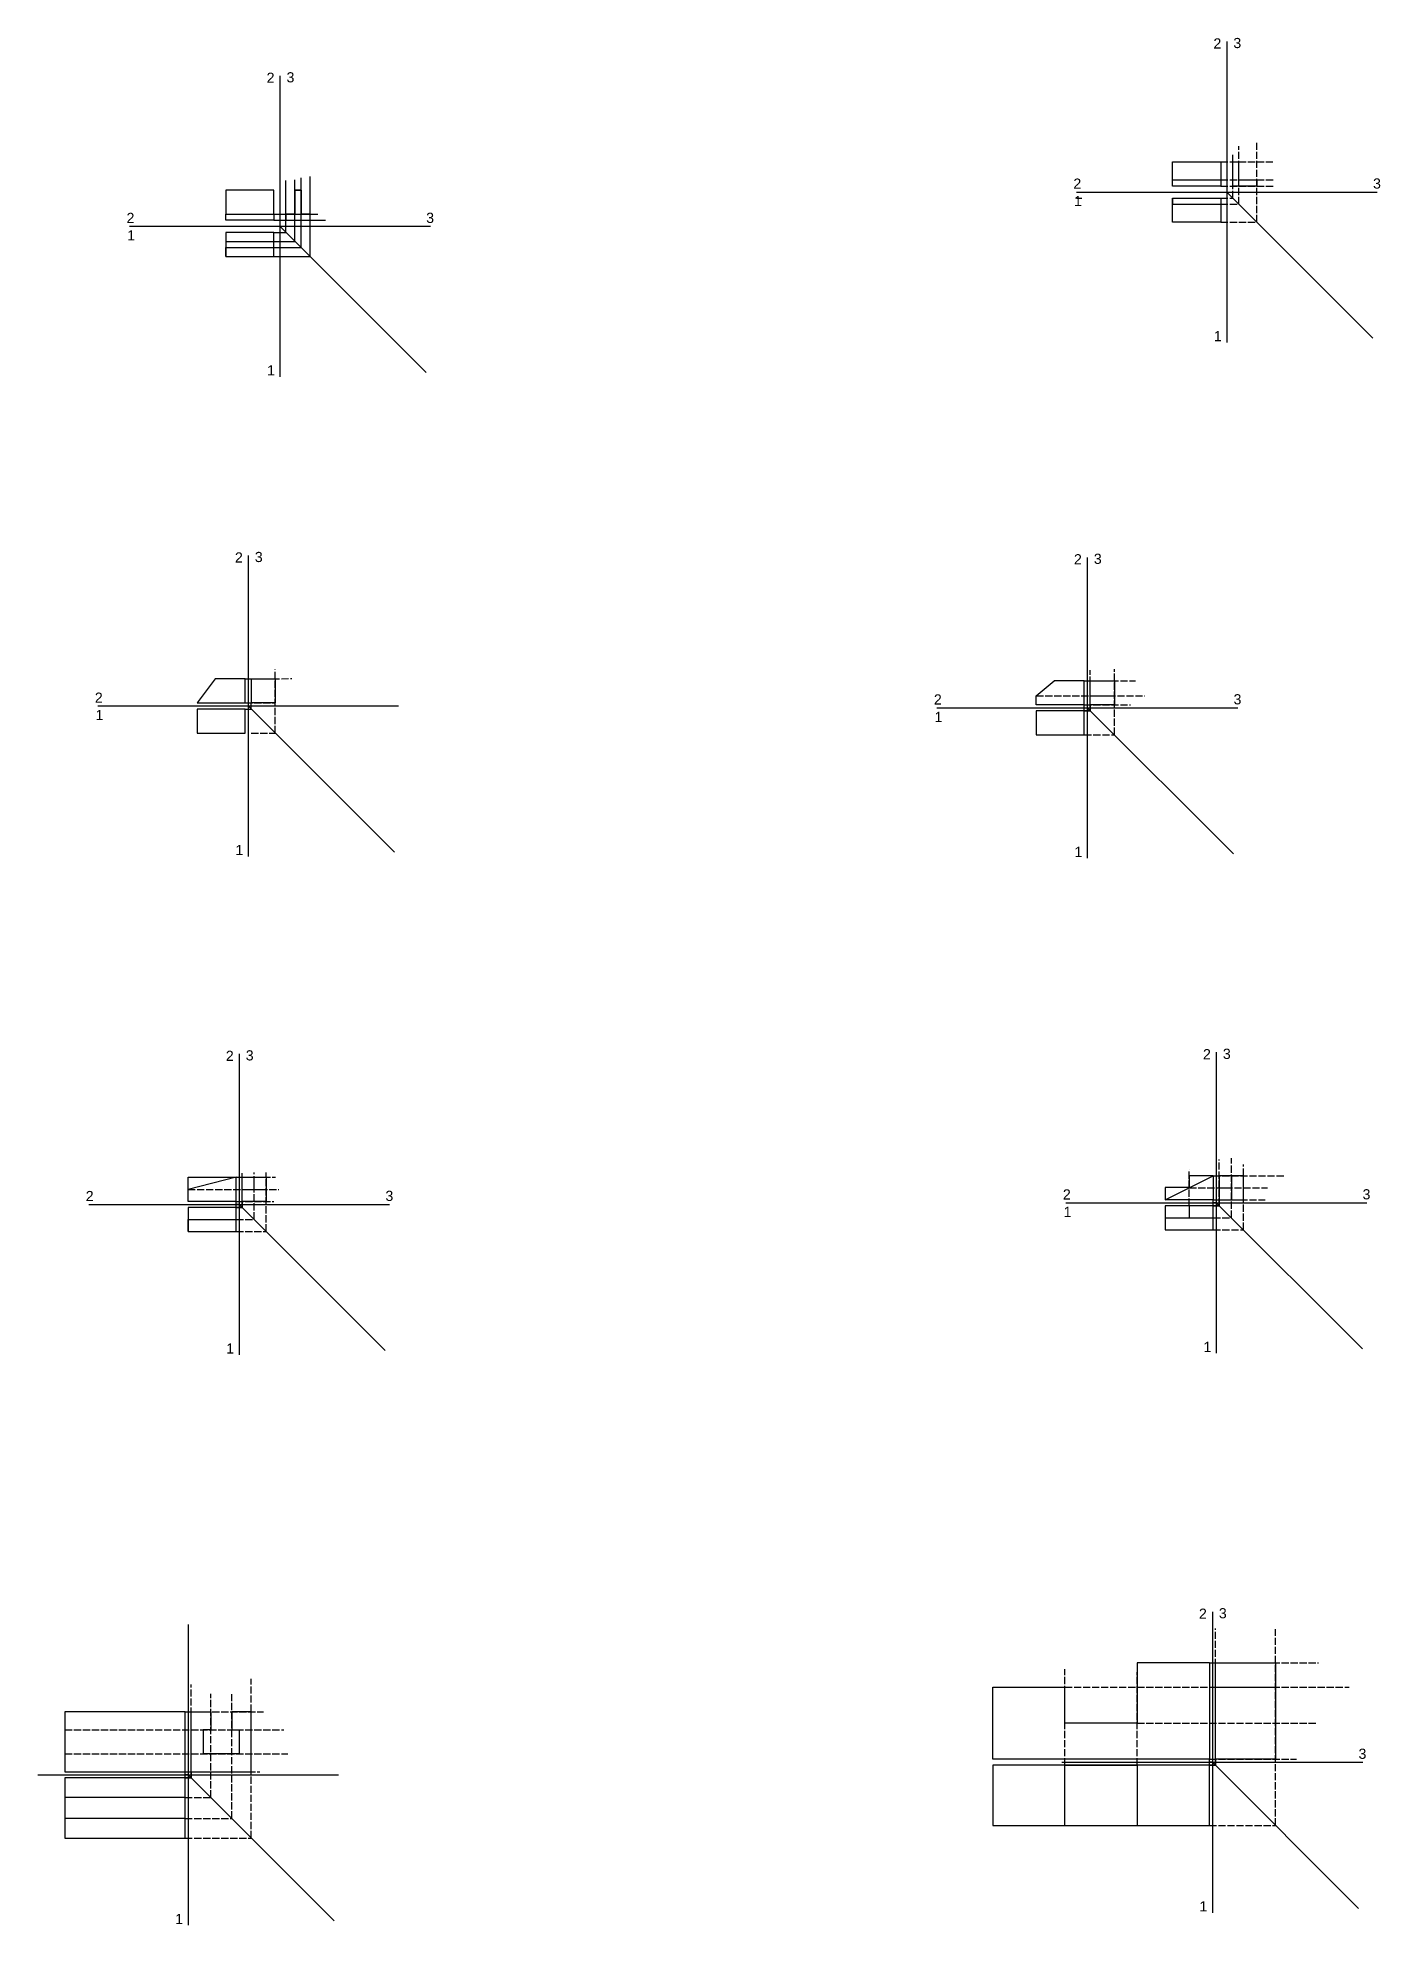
# Model space of a CAD drawing. Header units: millimetres. Extents: x 2388 to 4620, y 2362 to 5498.
import ezdxf

# ---------------------------------------------------------------- set-up
doc = ezdxf.new("R2010")
doc.units = ezdxf.units.MM
doc.linetypes.add('ACAD_ISO02W100', pattern=[15, 12, -3])
for name, color, linetype in [('drawing', 4, 'Continuous'), ('help', 9, 'Continuous'), ('hidden', 1, 'ACAD_ISO02W100')]:
    doc.layers.add(name, color=color, linetype=linetype)
doc.styles.get("Standard").update_dxf_attribs({"font": 'arial.ttf'})

msp = doc.modelspace()

# ---------------------------------------------------------------- linework, layer by layer
at = {"layer": 'drawing'}
for p, q in [((4275.2, 5252.1), (4275.2, 5292.1)), ((4275.2, 5292.1), (4355.2, 5292.1)), ((4355.2, 5292.1), (4355.2, 5252.1)), ((4375.2, 5252.1), (4375.2, 5292.1)), ((4375.2, 5292.1), (4385.2, 5292.1)), ((4385.2, 5262.1), (4385.2, 5292.1)), ((2781.1, 5245.1), (2701.1, 5245.1)), ((2701.1, 5245.1), (2701.1, 5205.1)), ((2781.1, 5205.1), (2781.1, 5245.1)), ((2826.1, 5245.1), (2816.1, 5245.1)), ((2816.1, 5245.1), (2816.1, 5205.1)), ((2816.1, 5205.1), (2816.1, 5245.1)), ((2816.1, 5245.1), (2826.1, 5245.1)), ((2826.1, 5205.1), (2826.1, 5245.1)), ((2826.1, 5245.1), (2826.1, 5205.1)), ((4275.2, 5252.1), (4275.2, 5262.1)), ((4275.2, 5262.1), (4355.2, 5262.1)), ((4315.2, 5252.1), (4275.2, 5252.1)), ((4355.2, 5252.1), (4315.2, 5252.1)), ((4375.2, 5252.1), (4375.2, 5262.1)), ((4415.2, 5252.1), (4375.2, 5252.1)), ((4385.2, 5262.1), (4415.2, 5262.1)), ((4415.2, 5262.1), (4415.2, 5252.1)), ((4275.2, 5192.1), (4275.2, 5232.1)), ((4275.2, 5232.1), (4355.2, 5232.1)), ((4275.2, 5232.1), (4275.2, 5222.1)), ((4275.2, 5222.1), (4355.2, 5222.1)), ((4355.2, 5232.1), (4355.2, 5192.1)), ((2701.1, 5195.1), (2701.1, 5205.1)), ((2701.1, 5205.1), (2741.1, 5205.1)), ((2701.1, 5205.1), (2781.1, 5205.1)), ((2781.1, 5195.1), (2701.1, 5195.1)), ((2741.1, 5205.1), (2781.1, 5205.1)), ((2781.1, 5205.1), (2781.1, 5195.1)), ((2816.1, 5205.1), (2801.1, 5205.1)), ((2801.1, 5205.1), (2801.1, 5195.1)), ((2801.1, 5195.1), (2801.1, 5205.1)), ((2801.1, 5205.1), (2816.1, 5205.1)), ((2801.1, 5195.1), (2841.1, 5195.1)), ((2801.1, 5195.1), (2841.1, 5195.1)), ((2841.1, 5205.1), (2826.1, 5205.1)), ((2826.1, 5205.1), (2841.1, 5205.1)), ((2841.1, 5195.1), (2841.1, 5205.1)), ((2841.1, 5195.1), (2841.1, 5205.1)), ((4355.2, 5192.1), (4275.2, 5192.1)), ((2781.1, 5175.1), (2701.1, 5175.1)), ((2701.1, 5175.1), (2701.1, 5135.1)), ((2701.1, 5160.1), (2781.1, 5160.1)), ((2701.1, 5135.1), (2701.1, 5150.1)), ((2701.1, 5150.1), (2781.1, 5150.1)), ((2701.1, 5135.1), (2701.1, 5145.1)), ((2781.1, 5135.1), (2781.1, 5175.1)), ((2701.1, 5135.1), (2781.1, 5135.1)), ((2683.4, 4432.9), (2653.4, 4392.9)), ((2733.4, 4432.9), (2683.4, 4432.9)), ((2733.4, 4392.9), (2733.4, 4432.9)), ((2733.4, 4392.9), (2733.4, 4432.9)), ((2743.4, 4432.9), (2783.4, 4432.9)), ((2743.4, 4432.9), (2743.4, 4392.9)), ((2783.4, 4432.9), (2783.4, 4392.9)), ((4048.3, 4404.9), (4078.3, 4429.9)), ((4128.3, 4429.9), (4078.3, 4429.9)), ((4128.3, 4389.9), (4128.3, 4429.9)), ((4138.3, 4389.9), (4138.3, 4429.9)), ((4138.3, 4429.9), (4178.3, 4429.9)), ((4178.3, 4429.9), (4178.3, 4389.9)), ((2653.4, 4392.9), (2733.4, 4392.9)), ((2783.4, 4392.9), (2743.4, 4392.9)), ((4048.3, 4389.9), (4048.3, 4404.9)), ((4138.3, 4404.9), (4178.3, 4404.9)), ((4128.3, 4389.9), (4048.3, 4389.9)), ((4178.3, 4389.9), (4138.3, 4389.9)), ((2718.3, 3604.6), (2638.3, 3584.6)), ((2638.3, 3584.6), (2638.3, 3604.6)), ((2638.3, 3604.6), (2718.3, 3604.6)), ((2638.3, 3564.6), (2638.3, 3584.6)), ((2718.3, 3564.6), (2718.3, 3604.6)), ((2728.3, 3564.6), (2728.3, 3604.6)), ((2728.3, 3604.6), (2768.3, 3604.6)), ((2728.3, 3584.6), (2768.3, 3584.6)), ((2748.3, 3584.6), (2748.3, 3604.6)), ((2768.3, 3604.6), (2768.3, 3564.6)), ((4262.8, 3567.3), (4342.8, 3607.3)), ((4302.8, 3587.5), (4262.8, 3587.5)), ((4262.8, 3587.5), (4262.8, 3567.3)), ((4342.8, 3607.3), (4302.8, 3607.3)), ((4302.8, 3607.3), (4302.8, 3587.5)), ((4342.8, 3607.3), (4342.8, 3567.3)), ((4392.8, 3607.3), (4352.8, 3607.3)), ((4352.8, 3607.3), (4352.8, 3567.3)), ((4352.8, 3587.3), (4372.8, 3587.3)), ((4372.8, 3607.3), (4372.8, 3567.3)), ((4392.8, 3567.3), (4392.8, 3607.3)), ((2718.3, 3564.6), (2638.3, 3564.6)), ((2718.3, 3554.6), (2638.3, 3554.6)), ((2638.3, 3554.6), (2638.3, 3514.6)), ((2718.3, 3514.6), (2718.3, 3554.6)), ((2768.3, 3564.6), (2728.3, 3564.6)), ((4342.8, 3567.3), (4262.8, 3567.3)), ((4342.8, 3557.3), (4302.8, 3557.3)), ((4302.8, 3557.3), (4302.8, 3537.3)), ((4352.8, 3567.3), (4392.8, 3567.3)), ((2638.3, 3514.6), (2638.3, 3534.6)), ((2638.3, 3534.6), (2718.3, 3534.6)), ((2638.3, 3514.6), (2718.3, 3514.6)), ((4262.8, 3537.3), (4342.8, 3537.3)), ((4336.2, 2797.4), (4216.2, 2797.4)), ((4216.2, 2797.4), (4216.2, 2697.5)), ((4336.2, 2797.4), (4336.2, 2637.4)), ((4346.2, 2637.4), (4346.2, 2797.4)), ((4346.2, 2797.4), (4446.2, 2797.4)), ((4446.2, 2797.4), (4446.2, 2637.4)), ((3976.2, 2637.4), (3976.2, 2757.4)), ((3976.2, 2757.4), (4096.2, 2757.4)), ((4096.2, 2697.5), (4096.2, 2757.4)), ((4346.2, 2757.4), (4446.2, 2757.4)), ((2633.4, 2716.5), (2433.4, 2716.5)), ((2433.4, 2716.5), (2433.4, 2616.5)), ((2633.4, 2616.5), (2633.4, 2716.5)), ((2643.4, 2616.5), (2643.4, 2716.5)), ((2643.4, 2716.5), (2675.9, 2716.5)), ((2675.9, 2716.5), (2675.9, 2686.5)), ((2743.4, 2716.5), (2710.9, 2716.5)), ((2710.9, 2716.5), (2710.9, 2686.5)), ((2743.4, 2616.5), (2743.4, 2716.5)), ((2663.4, 2686.5), (2663.4, 2646.5)), ((2675.9, 2686.5), (2663.4, 2686.5)), ((2710.9, 2686.5), (2723.4, 2686.5)), ((2723.4, 2686.5), (2723.4, 2646.5)), ((4216.2, 2697.5), (4096.2, 2697.5)), ((2723.4, 2646.5), (2663.4, 2646.5)), ((4336.2, 2637.4), (3976.2, 2637.4)), ((4446.2, 2637.4), (4346.2, 2637.4)), ((2433.4, 2616.5), (2633.4, 2616.5)), ((2643.4, 2616.5), (2743.4, 2616.5)), ((4096.2, 2527.4), (4096.2, 2627.4)), ((4096.2, 2627.4), (4216.2, 2627.4)), ((4216.2, 2627.4), (4216.2, 2527.4)), ((2633.4, 2574), (2433.4, 2574)), ((2633.4, 2539), (2433.4, 2539)), ((2633.4, 2506.5), (2633.4, 2539))]:
    msp.add_line(p, q, dxfattribs=at)
for points in [[(2733.4, 4382.9), (2653.4, 4382.9), (2653.4, 4342.9), (2733.4, 4342.9)], [(4128.3, 4379.9), (4048.3, 4379.9), (4048.3, 4339.9), (4128.3, 4339.9)], [(4342.8, 3557.3), (4262.8, 3557.3), (4262.8, 3517.3), (4342.8, 3517.3)], [(2633.4, 2606.5), (2433.4, 2606.5), (2433.4, 2506.5), (2633.4, 2506.5)], [(4336.2, 2627.4), (3976.2, 2627.4), (3976.2, 2527.4), (4336.2, 2527.4)]]:
    msp.add_lwpolyline(points, close=True, dxfattribs=at)
at = {"layer": 'help'}
for p, q in [((4365.2, 5492.1), (4365.2, 4992.1)), ((2791.1, 5435.1), (2791.1, 4935.1)), ((2801.1, 5175.1), (2801.1, 5261.1)), ((2816.1, 5160.1), (2816.1, 5262.3)), ((2826.1, 5150.1), (2826.1, 5265.6)), ((2841.1, 5135.1), (2841.1, 5267.7)), ((4115.2, 5242.1), (4615.2, 5242.1)), ((4365.2, 5242.1), (4608, 4999.3)), ((4115.2, 5232.1), (4124.3, 5232.1)), ((4275.2, 5232.1), (4355.2, 5232.1)), ((2541.1, 5185.1), (3041.1, 5185.1)), ((2781.1, 5205.1), (2854, 5205.1)), ((2781.1, 5195.1), (2866.9, 5195.1)), ((2791.1, 5185.1), (3033.9, 4942.3)), ((2781.1, 5175.1), (2801.1, 5175.1)), ((2781.1, 5160.1), (2816.1, 5160.1)), ((2781.1, 5150.1), (2826.1, 5150.1)), ((2781.1, 5135.1), (2841.1, 5135.1)), ((2738.4, 4637.9), (2738.4, 4137.9)), ((4133.3, 4634.9), (4133.3, 4134.9)), ((2488.4, 4387.9), (2988.4, 4387.9)), ((2738.4, 4387.9), (2981.3, 4145.1)), ((3883.3, 4384.9), (4383.3, 4384.9)), ((4128.3, 4379.9), (4128.3, 4389.9)), ((4128.3, 4389.9), (4138.3, 4389.9)), ((4138.3, 4379.9), (4128.3, 4379.9)), ((4133.3, 4384.9), (4376.2, 4142)), ((4138.3, 4389.9), (4138.3, 4379.9)), ((2723.3, 3809.6), (2723.3, 3309.6)), ((4347.8, 3812.3), (4347.8, 3312.3)), ((2473.3, 3559.6), (2973.3, 3559.6)), ((2718.3, 3559.6), (2718.3, 3564.6)), ((2718.3, 3564.6), (2728.3, 3564.6)), ((2723.3, 3559.6), (2718.3, 3559.6)), ((2718.3, 3554.6), (2718.3, 3559.6)), ((2728.3, 3554.6), (2718.3, 3554.6)), ((2723.3, 3559.6), (2966.2, 3316.7)), ((2728.3, 3564.6), (2728.3, 3554.6)), ((4097.8, 3562.3), (4597.8, 3562.3)), ((4342.8, 3562.3), (4342.8, 3567.3)), ((4342.8, 3567.3), (4352.8, 3567.3)), ((4347.8, 3562.3), (4342.8, 3562.3)), ((4342.8, 3557.3), (4342.8, 3562.3)), ((4352.8, 3557.3), (4342.8, 3557.3)), ((4347.8, 3562.3), (4590.7, 3319.4)), ((4352.8, 3567.3), (4352.8, 3557.3)), ((2638.4, 2861.5), (2638.4, 2361.5)), ((4341.2, 2882.4), (4341.2, 2382.4)), ((4336.2, 2632.4), (4336.2, 2637.4)), ((4336.2, 2637.4), (4346.2, 2637.4)), ((4346.2, 2637.4), (4346.2, 2627.4)), ((2388.4, 2611.5), (2888.4, 2611.5)), ((2633.4, 2611.5), (2633.4, 2616.5)), ((2633.4, 2616.5), (2643.4, 2616.5)), ((2638.4, 2611.5), (2633.4, 2611.5)), ((2633.4, 2606.5), (2633.4, 2611.5)), ((2643.4, 2606.5), (2633.4, 2606.5)), ((2638.4, 2611.5), (2881.3, 2368.7)), ((2643.4, 2616.5), (2643.4, 2606.5)), ((4091.2, 2632.4), (4591.2, 2632.4)), ((4341.2, 2632.4), (4336.2, 2632.4)), ((4336.2, 2627.4), (4336.2, 2632.4)), ((4346.2, 2627.4), (4336.2, 2627.4)), ((4341.2, 2632.4), (4584, 2389.6))]:
    msp.add_line(p, q, dxfattribs=at)
at = {"layer": 'hidden'}
for p, q in [((4375.2, 5232.1), (4375.2, 5305.5)), ((4385.2, 5222.1), (4385.2, 5318.1)), ((4415.2, 5192.1), (4415.2, 5324.4)), ((4355.2, 5292.1), (4441.8, 5292.1)), ((4355.2, 5262.1), (4442.8, 5262.1)), ((4355.2, 5252.1), (4442.3, 5252.1)), ((4355.2, 5232.1), (4375.2, 5232.1)), ((4355.2, 5222.1), (4385.2, 5222.1)), ((2801.1, 5175.1), (2801.1, 5195.1)), ((2816.1, 5160.1), (2816.1, 5195.1)), ((2826.1, 5150.1), (2826.1, 5195.1)), ((2841.1, 5135.1), (2841.1, 5195.1)), ((4355.2, 5192.1), (4415.2, 5192.1)), ((2781.1, 5175.1), (2801.1, 5175.1)), ((2781.1, 5160.1), (2816.1, 5160.1)), ((2781.1, 5150.1), (2826.1, 5150.1)), ((2781.1, 5135.1), (2841.1, 5135.1)), ((2733.4, 4432.9), (2810.7, 4433.4)), ((2783.4, 4342.9), (2783.4, 4448.4)), ((4128.3, 4429.9), (4213.2, 4429.9)), ((4138.3, 4379.9), (4138.3, 4447.3)), ((4178.3, 4339.9), (4178.3, 4449)), ((2733.4, 4392.9), (2783.4, 4392.9)), ((2743.4, 4382.9), (2743.4, 4392.9)), ((4048.3, 4404.9), (4229, 4404.9)), ((2733.4, 4382.9), (2743.4, 4382.9)), ((4128.3, 4389.9), (4205.2, 4389.9)), ((4128.3, 4379.9), (4138.3, 4379.9)), ((2743.4, 4342.9), (2783.4, 4342.9)), ((4128.3, 4339.9), (4178.3, 4339.9)), ((2728.3, 3554.6), (2728.3, 3612.5)), ((2748.3, 3534.6), (2748.3, 3612.5)), ((2768.3, 3514.6), (2768.3, 3612.7)), ((4302.8, 3557.3), (4302.8, 3617.8)), ((4352.8, 3557.3), (4352.8, 3634.3)), ((4372.8, 3537.3), (4372.8, 3636.2)), ((4392.8, 3517.3), (4392.8, 3625.9)), ((2638.3, 3584.6), (2789.5, 3584.6)), ((2718.3, 3604.6), (2783.5, 3604.6)), ((4302.8, 3587.3), (4432.7, 3587.3)), ((4342.8, 3607.3), (4462.1, 3607.3)), ((2718.3, 3564.6), (2780.9, 3564.6)), ((2718.3, 3554.6), (2728.3, 3554.6)), ((4342.8, 3567.3), (4428.8, 3567.3)), ((4342.8, 3557.3), (4352.8, 3557.3)), ((2718.3, 3534.6), (2748.3, 3534.6)), ((2718.3, 3514.6), (2768.3, 3514.6)), ((4342.8, 3537.3), (4372.8, 3537.3)), ((4342.8, 3517.3), (4392.8, 3517.3)), ((4346.2, 2627.4), (4346.2, 2854.8)), ((4446.2, 2527.4), (4446.2, 2853.8)), ((4336.2, 2797.4), (4517.6, 2797.4)), ((2643.4, 2606.5), (2643.4, 2761.6)), ((2743.4, 2506.5), (2743.4, 2770.8)), ((4096.2, 2627.4), (4096.2, 2787.1)), ((4216.2, 2627.4), (4216.2, 2782.1)), ((2675.9, 2574), (2675.9, 2746.4)), ((2710.9, 2539), (2710.9, 2745.4)), ((4096.2, 2757.4), (4568.4, 2757.4)), ((2633.4, 2716.5), (2763.9, 2716.5)), ((2433.4, 2686.5), (2797.8, 2686.5)), ((2433.4, 2686.5), (2433.4, 2646.5)), ((4216.2, 2697.5), (4514.4, 2697.5)), ((2433.4, 2646.5), (2804.2, 2646.5)), ((4336.2, 2637.4), (4481.3, 2637.4)), ((2633.4, 2616.5), (2757.5, 2616.5)), ((2633.4, 2606.5), (2643.4, 2606.5)), ((4336.2, 2627.4), (4346.2, 2627.4)), ((2633.4, 2574), (2675.9, 2574)), ((2633.4, 2539), (2710.9, 2539)), ((4336.2, 2527.4), (4446.2, 2527.4)), ((2633.4, 2506.5), (2743.4, 2506.5))]:
    msp.add_line(p, q, dxfattribs=at)

# ---------------------------------------------------------------- texts
at = {"layer": 'help'}
for s, p in [('2', (4343, 5480.6)), ('3', (4376.1, 5481.3)), ('2', (2768.9, 5423.6)), ('3', (2802, 5424.3)), ('2', (4110.1, 5247.6)), ('3', (4608.3, 5247.8)), ('2', (2536, 5190.6)), ('3', (3034.2, 5190.8)), ('1', (4111.2, 5218.6)), ('1', (2537.1, 5161.6)), ('1', (4343.7, 4994.2)), ('1', (2769.6, 4937.2)), ('2', (2716.2, 4626.3)), ('3', (2749.3, 4627.1)), ('2', (4111.1, 4623.3)), ('3', (4144.2, 4624.1)), ('2', (2483.3, 4393.3)), ('2', (3878.2, 4390.3)), ('3', (4376.4, 4390.6)), ('1', (2484.5, 4364.4)), ('1', (3879.4, 4361.3)), ('1', (2717, 4140)), ('1', (4111.9, 4137)), ('2', (2701.1, 3798)), ('3', (2734.2, 3798.8)), ('2', (4325.6, 3800.7)), ('3', (4358.7, 3801.4)), ('2', (2468.2, 3565)), ('3', (2966.4, 3565.3)), ('2', (4092.7, 3567.7)), ('3', (4590.9, 3567.9)), ('1', (4093.9, 3538.7)), ('1', (2701.8, 3311.7)), ('1', (4326.4, 3314.3)), ('2', (4318.9, 2870.9)), ('3', (4352, 2871.6)), ('3', (4584.2, 2638.1)), ('1', (4319.7, 2384.5)), ('1', (2616.9, 2363.6))]:
    msp.add_text(s, height=16.9, dxfattribs=at).set_placement(p)

doc.saveas('drawing.dxf')
